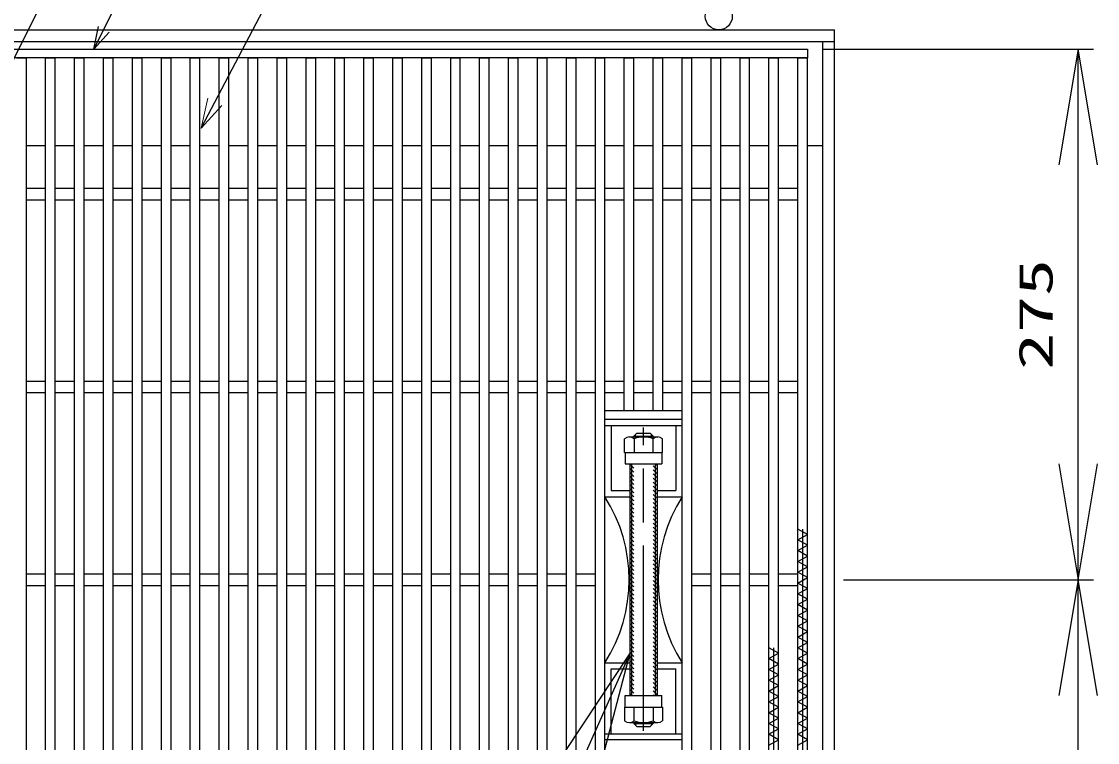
# Model space of a CAD drawing. Units: millimetres, scale not verified. Extents: x -4763 to 1389, y -3371 to 839.
# Drawn here: x -868 to -311, y 45 to 419 of the extents above; entities that cross this region are included whole.
import ezdxf
from ezdxf.enums import TextEntityAlignment as Align

# ---------------------------------------------------------------- set-up
doc = ezdxf.new("R2010")
doc.units = ezdxf.units.MM
doc.header["$LTSCALE"] = 8
doc.linetypes.add('CHAIN', pattern=[18.5, 12, -1.5, 3.5, -1.5])
doc.linetypes.add('DASHED', pattern=[7.5, 6, -1.5])
for name, color, linetype, lineweight in [('16', 3, 'Continuous', 25), ('17', 2, 'Continuous', 25), ('19', 6, 'Continuous', 25), ('22', 4, 'Continuous', 25)]:
    doc.layers.add(name, color=color, linetype=linetype, lineweight=lineweight)
doc.styles.add('ＭＳ ゴシック', font='')
doc.styles.get('ＭＳ ゴシック').set_extended_font_data('MS Gothic')

# ---------------------------------------------------------------- blocks, each defined once
blk = doc.blocks.new('open_arrow')
at = {"color": 0, "linetype": 'Continuous', "lineweight": -2}
blk.add_lwpolyline([(7.5, 1.25), (0, 0), (7.5, -1.25)], dxfattribs=at)

msp = doc.modelspace()

# ---------------------------------------------------------------- hatches: boundary and pattern name
at = {"layer": '17', "lineweight": 13}
h = msp.add_hatch(dxfattribs=at)
h.set_pattern_fill('USER', style=0, pattern_type=2)
h.set_pattern_definition([(135, (-109.9, 172.476), (-1.06066, -1.06066), [])])
h.paths.add_polyline_path([(-553, 69.352), (-553, 189.352), (-551, 189.352), (-551, 69.352)])
h = msp.add_hatch(dxfattribs=at)
h.set_pattern_fill('USER', style=0, pattern_type=2)
h.set_pattern_definition([(135, (-102.9, 172.476), (-1.06066, -1.06066), [])])
h.paths.add_polyline_path([(-541, 69.352), (-541, 189.352), (-539, 189.352), (-539, 69.352)])

# ---------------------------------------------------------------- linework, layer by layer
at = {"layer": '16'}
for p, q in [((-1006, 404.352), (-461, 404.352)), ((-461, 404.352), (-461, 399.852)), ((-461, 399.852), (-1006, 399.852)), ((-871, 399.852), (-866, 399.852)), ((-866, -141.148), (-866, 399.852)), ((-856, -141.148), (-856, 399.852)), ((-856, 399.852), (-851, 399.852)), ((-851, -141.148), (-851, 399.852)), ((-841, -141.148), (-841, 399.852)), ((-841, 399.852), (-836, 399.852)), ((-836, -141.148), (-836, 399.852)), ((-826, -141.148), (-826, 399.852)), ((-826, 399.852), (-821, 399.852)), ((-821, -141.148), (-821, 399.852)), ((-811, -141.148), (-811, 399.852)), ((-811, 399.852), (-806, 399.852)), ((-806, -141.148), (-806, 399.852)), ((-796, -141.148), (-796, 399.852)), ((-796, 399.852), (-791, 399.852)), ((-791, -141.148), (-791, 399.852)), ((-781, -141.148), (-781, 399.852)), ((-781, 399.852), (-776, 399.852)), ((-776, -141.148), (-776, 399.852)), ((-766, -141.148), (-766, 399.852)), ((-766, 399.852), (-761, 399.852)), ((-761, -141.148), (-761, 399.852)), ((-751, -141.148), (-751, 399.852)), ((-751, 399.852), (-746, 399.852)), ((-746, -141.148), (-746, 399.852)), ((-736, -141.148), (-736, 399.852)), ((-736, 399.852), (-731, 399.852)), ((-731, -141.148), (-731, 399.852)), ((-721, -141.148), (-721, 399.852)), ((-721, 399.852), (-716, 399.852)), ((-716, -141.148), (-716, 399.852)), ((-706, -141.148), (-706, 399.852)), ((-706, 399.852), (-701, 399.852)), ((-701, -141.148), (-701, 399.852)), ((-691, -141.148), (-691, 399.852)), ((-691, 399.852), (-686, 399.852)), ((-686, -141.148), (-686, 399.852)), ((-676, -141.148), (-676, 399.852)), ((-676, 399.852), (-671, 399.852)), ((-671, -141.148), (-671, 399.852)), ((-661, -141.148), (-661, 399.852)), ((-661, 399.852), (-656, 399.852)), ((-656, -141.148), (-656, 399.852)), ((-646, -141.148), (-646, 399.852)), ((-646, 399.852), (-641, 399.852)), ((-641, -141.148), (-641, 399.852)), ((-631, -141.148), (-631, 399.852)), ((-631, 399.852), (-626, 399.852)), ((-626, -141.148), (-626, 399.852)), ((-616, -141.148), (-616, 399.852)), ((-616, 399.852), (-611, 399.852)), ((-611, -141.148), (-611, 399.852)), ((-601, -141.148), (-601, 399.852)), ((-601, 399.852), (-596, 399.852)), ((-596, -141.148), (-596, 399.852)), ((-586, -141.148), (-586, 399.852)), ((-586, 399.852), (-581, 399.852)), ((-581, -141.148), (-581, 399.852)), ((-571, -141.148), (-571, 399.852)), ((-571, 399.852), (-566, 399.852)), ((-566, -141.148), (-566, 399.852)), ((-556, 399.852), (-551, 399.852)), ((-556, 216.852), (-556, 399.852)), ((-551, 216.852), (-551, 399.852)), ((-541, 399.852), (-536, 399.852)), ((-541, 216.852), (-541, 399.852)), ((-536, 216.852), (-536, 399.852)), ((-526, -141.148), (-526, 399.852)), ((-526, 399.852), (-521, 399.852)), ((-521, -141.148), (-521, 399.852)), ((-511, -141.148), (-511, 399.852)), ((-511, 399.852), (-506, 399.852)), ((-506, -141.148), (-506, 399.852)), ((-496, -141.148), (-496, 399.852)), ((-496, 399.852), (-491, 399.852)), ((-491, -141.148), (-491, 399.852)), ((-481, -141.148), (-481, 399.852)), ((-481, 399.852), (-476, 399.852)), ((-476, -141.148), (-476, 399.852)), ((-466, -141.148), (-466, 399.852)), ((-466, 399.852), (-461, 399.852)), ((-461, -141.148), (-461, 399.852)), ((-866, 332.352), (-856, 332.352)), ((-851, 332.352), (-841, 332.352)), ((-836, 332.352), (-826, 332.352)), ((-821, 332.352), (-811, 332.352)), ((-806, 332.352), (-796, 332.352)), ((-791, 332.352), (-781, 332.352)), ((-776, 332.352), (-766, 332.352)), ((-761, 332.352), (-751, 332.352)), ((-746, 332.352), (-736, 332.352)), ((-731, 332.352), (-721, 332.352)), ((-716, 332.352), (-706, 332.352)), ((-701, 332.352), (-691, 332.352)), ((-686, 332.352), (-676, 332.352)), ((-671, 332.352), (-661, 332.352)), ((-656, 332.352), (-646, 332.352)), ((-641, 332.352), (-631, 332.352)), ((-626, 332.352), (-616, 332.352)), ((-611, 332.352), (-601, 332.352)), ((-596, 332.352), (-586, 332.352)), ((-581, 332.352), (-571, 332.352)), ((-566, 332.352), (-556, 332.352)), ((-551, 332.352), (-541, 332.352)), ((-536, 332.352), (-526, 332.352)), ((-521, 332.352), (-511, 332.352)), ((-506, 332.352), (-496, 332.352)), ((-491, 332.352), (-481, 332.352)), ((-476, 332.352), (-466, 332.352)), ((-866, 326.352), (-856, 326.352)), ((-851, 326.352), (-841, 326.352)), ((-836, 326.352), (-826, 326.352)), ((-821, 326.352), (-811, 326.352)), ((-806, 326.352), (-796, 326.352)), ((-791, 326.352), (-781, 326.352)), ((-776, 326.352), (-766, 326.352)), ((-761, 326.352), (-751, 326.352)), ((-746, 326.352), (-736, 326.352)), ((-731, 326.352), (-721, 326.352)), ((-716, 326.352), (-706, 326.352)), ((-701, 326.352), (-691, 326.352)), ((-686, 326.352), (-676, 326.352)), ((-671, 326.352), (-661, 326.352)), ((-656, 326.352), (-646, 326.352)), ((-641, 326.352), (-631, 326.352)), ((-626, 326.352), (-616, 326.352)), ((-611, 326.352), (-601, 326.352)), ((-596, 326.352), (-586, 326.352)), ((-581, 326.352), (-571, 326.352)), ((-566, 326.352), (-556, 326.352)), ((-551, 326.352), (-541, 326.352)), ((-536, 326.352), (-526, 326.352)), ((-521, 326.352), (-511, 326.352)), ((-506, 326.352), (-496, 326.352)), ((-491, 326.352), (-481, 326.352)), ((-476, 326.352), (-466, 326.352)), ((-866, 232.352), (-856, 232.352)), ((-851, 232.352), (-841, 232.352)), ((-836, 232.352), (-826, 232.352)), ((-821, 232.352), (-811, 232.352)), ((-806, 232.352), (-796, 232.352)), ((-791, 232.352), (-781, 232.352)), ((-776, 232.352), (-766, 232.352)), ((-761, 232.352), (-751, 232.352)), ((-746, 232.352), (-736, 232.352)), ((-731, 232.352), (-721, 232.352)), ((-716, 232.352), (-706, 232.352)), ((-701, 232.352), (-691, 232.352)), ((-686, 232.352), (-676, 232.352)), ((-671, 232.352), (-661, 232.352)), ((-656, 232.352), (-646, 232.352)), ((-641, 232.352), (-631, 232.352)), ((-626, 232.352), (-616, 232.352)), ((-611, 232.352), (-601, 232.352)), ((-596, 232.352), (-586, 232.352)), ((-581, 232.352), (-571, 232.352)), ((-566, 232.352), (-556, 232.352)), ((-551, 232.352), (-541, 232.352)), ((-536, 232.352), (-526, 232.352)), ((-521, 232.352), (-511, 232.352)), ((-506, 232.352), (-496, 232.352)), ((-491, 232.352), (-481, 232.352)), ((-476, 232.352), (-466, 232.352)), ((-866, 226.352), (-856, 226.352)), ((-851, 226.352), (-841, 226.352)), ((-836, 226.352), (-826, 226.352)), ((-821, 226.352), (-811, 226.352)), ((-806, 226.352), (-796, 226.352)), ((-791, 226.352), (-781, 226.352)), ((-776, 226.352), (-766, 226.352)), ((-761, 226.352), (-751, 226.352)), ((-746, 226.352), (-736, 226.352)), ((-731, 226.352), (-721, 226.352)), ((-716, 226.352), (-706, 226.352)), ((-701, 226.352), (-691, 226.352)), ((-686, 226.352), (-676, 226.352)), ((-671, 226.352), (-661, 226.352)), ((-656, 226.352), (-646, 226.352)), ((-641, 226.352), (-631, 226.352)), ((-626, 226.352), (-616, 226.352)), ((-611, 226.352), (-601, 226.352)), ((-596, 226.352), (-586, 226.352)), ((-581, 226.352), (-571, 226.352)), ((-566, 226.352), (-556, 226.352)), ((-551, 226.352), (-541, 226.352)), ((-536, 226.352), (-526, 226.352)), ((-521, 226.352), (-511, 226.352)), ((-506, 226.352), (-496, 226.352)), ((-491, 226.352), (-481, 226.352)), ((-476, 226.352), (-466, 226.352)), ((-461, 152.852), (-466, 155.652)), ((-466, 150.052), (-461, 152.852)), ((-463.5, -141.148), (-463.5, 155.652)), ((-461, 147.252), (-466, 150.052)), ((-466, 144.452), (-461, 147.252)), ((-461, 141.652), (-466, 144.452)), ((-466, 138.852), (-461, 141.652)), ((-461, 136.052), (-466, 138.852)), ((-466, 133.252), (-461, 136.052)), ((-866, 132.352), (-856, 132.352)), ((-851, 132.352), (-841, 132.352)), ((-836, 132.352), (-826, 132.352)), ((-821, 132.352), (-811, 132.352)), ((-806, 132.352), (-796, 132.352)), ((-791, 132.352), (-781, 132.352)), ((-776, 132.352), (-766, 132.352)), ((-761, 132.352), (-751, 132.352)), ((-746, 132.352), (-736, 132.352)), ((-731, 132.352), (-721, 132.352)), ((-716, 132.352), (-706, 132.352)), ((-701, 132.352), (-691, 132.352)), ((-686, 132.352), (-676, 132.352)), ((-671, 132.352), (-661, 132.352)), ((-656, 132.352), (-646, 132.352)), ((-641, 132.352), (-631, 132.352)), ((-626, 132.352), (-616, 132.352)), ((-611, 132.352), (-601, 132.352)), ((-596, 132.352), (-586, 132.352)), ((-581, 132.352), (-571, 132.352)), ((-521, 132.352), (-511, 132.352)), ((-506, 132.352), (-496, 132.352)), ((-491, 132.352), (-481, 132.352)), ((-476, 132.352), (-466, 132.352)), ((-461, 130.452), (-466, 133.252)), ((-466, 127.652), (-461, 130.452)), ((-866, 126.352), (-856, 126.352)), ((-851, 126.352), (-841, 126.352)), ((-836, 126.352), (-826, 126.352)), ((-821, 126.352), (-811, 126.352)), ((-806, 126.352), (-796, 126.352)), ((-791, 126.352), (-781, 126.352)), ((-776, 126.352), (-766, 126.352)), ((-761, 126.352), (-751, 126.352)), ((-746, 126.352), (-736, 126.352)), ((-731, 126.352), (-721, 126.352)), ((-716, 126.352), (-706, 126.352)), ((-701, 126.352), (-691, 126.352)), ((-686, 126.352), (-676, 126.352)), ((-671, 126.352), (-661, 126.352)), ((-656, 126.352), (-646, 126.352)), ((-641, 126.352), (-631, 126.352)), ((-626, 126.352), (-616, 126.352)), ((-611, 126.352), (-601, 126.352)), ((-596, 126.352), (-586, 126.352)), ((-581, 126.352), (-571, 126.352)), ((-521, 126.352), (-511, 126.352)), ((-506, 126.352), (-496, 126.352)), ((-491, 126.352), (-481, 126.352)), ((-476, 126.352), (-466, 126.352)), ((-461, 124.852), (-466, 127.652)), ((-466, 122.052), (-461, 124.852)), ((-461, 119.252), (-466, 122.052)), ((-466, 116.452), (-461, 119.252)), ((-461, 113.652), (-466, 116.452)), ((-466, 110.852), (-461, 113.652)), ((-461, 108.052), (-466, 110.852)), ((-466, 105.252), (-461, 108.052)), ((-461, 102.452), (-466, 105.252)), ((-466, 99.652), (-461, 102.452)), ((-461, 96.852), (-466, 99.652)), ((-466, 94.052), (-461, 96.852)), ((-476, 91.252), (-481, 94.052)), ((-481, 88.452), (-476, 91.252)), ((-478.5, -141.148), (-478.5, 94.052)), ((-461, 91.252), (-466, 94.052)), ((-466, 88.452), (-461, 91.252)), ((-476, 85.652), (-481, 88.452)), ((-481, 82.852), (-476, 85.652)), ((-461, 85.652), (-466, 88.452)), ((-466, 82.852), (-461, 85.652)), ((-476, 80.052), (-481, 82.852)), ((-481, 77.252), (-476, 80.052)), ((-461, 80.052), (-466, 82.852)), ((-466, 77.252), (-461, 80.052)), ((-476, 74.452), (-481, 77.252)), ((-481, 71.652), (-476, 74.452)), ((-461, 74.452), (-466, 77.252)), ((-466, 71.652), (-461, 74.452)), ((-476, 68.852), (-481, 71.652)), ((-481, 66.052), (-476, 68.852)), ((-461, 68.852), (-466, 71.652)), ((-466, 66.052), (-461, 68.852)), ((-476, 63.252), (-481, 66.052)), ((-481, 60.452), (-476, 63.252)), ((-461, 63.252), (-466, 66.052)), ((-466, 60.452), (-461, 63.252)), ((-476, 57.652), (-481, 60.452)), ((-481, 54.852), (-476, 57.652)), ((-461, 57.652), (-466, 60.452)), ((-466, 54.852), (-461, 57.652)), ((-476, 52.052), (-481, 54.852)), ((-481, 49.252), (-476, 52.052)), ((-461, 52.052), (-466, 54.852)), ((-466, 49.252), (-461, 52.052)), ((-476, 46.452), (-481, 49.252)), ((-481, 43.652), (-476, 46.452)), ((-461, 46.452), (-466, 49.252)), ((-466, 43.652), (-461, 46.452))]:
    msp.add_line(p, q, dxfattribs=at)
at = {"layer": '17', "color": 3}
for p, q in [((-526, 216.852), (-566, 216.852)), ((-526, 212.352), (-566, 212.352)), ((-526, 172.352), (-526, 212.352)), ((-526, 209.152), (-566, 209.152)), ((-526, 46.352), (-526, 86.352)), ((-566, 49.552), (-526, 49.552)), ((-526, 46.352), (-566, 46.352))]:
    msp.add_line(p, q, dxfattribs=at)
at = {"layer": '17', "color": 3, "linetype": 'DASHED'}
for p, q in [((-562.8, 209.152), (-562.8, 175.552)), ((-529.2, 209.152), (-529.2, 175.552)), ((-562.8, 175.552), (-553, 175.552)), ((-539, 175.552), (-529.2, 175.552)), ((-566, 172.352), (-553, 172.352)), ((-539, 172.352), (-526, 172.352)), ((-566, 86.352), (-553, 86.352)), ((-539, 86.352), (-526, 86.352)), ((-562.8, 49.552), (-562.8, 83.152)), ((-562.8, 83.152), (-553, 83.152)), ((-539, 83.152), (-529.2, 83.152)), ((-529.2, 49.552), (-529.2, 83.152))]:
    msp.add_line(p, q, dxfattribs=at)
at = {"layer": '17', "color": 33, "linetype": 'CHAIN'}
msp.add_line((-546, 51.072), (-546, 208.234), dxfattribs=at)
at = {"layer": '17'}
for p, q in [((-555.815, 195.352), (-555.815, 202.449)), ((-553.361, 203.352), (-538.639, 203.352)), ((-551, 203.852), (-549.5, 205.352)), ((-551, 203.352), (-551, 203.852)), ((-551, 203.852), (-541, 203.852)), ((-550.907, 202.449), (-550.907, 195.352)), ((-550.188, 203.352), (-550.188, 204.664)), ((-549.5, 205.352), (-542.5, 205.352)), ((-541, 203.852), (-542.5, 205.352)), ((-541.812, 203.352), (-541.812, 204.664)), ((-541.093, 195.352), (-541.093, 202.449)), ((-541, 203.352), (-541, 203.852)), ((-536.185, 195.352), (-536.185, 202.449)), ((-555.815, 195.352), (-536.185, 195.352)), ((-555.5, 195.352), (-536.5, 195.352)), ((-555.5, 195.352), (-555.5, 189.352)), ((-536.5, 195.352), (-536.5, 189.352)), ((-555.5, 189.352), (-536.5, 189.352)), ((-552, 69.352), (-552, 189.352)), ((-540, 189.352), (-540, 69.352)), ((-555.5, 69.352), (-536.5, 69.352)), ((-555.5, 63.352), (-555.5, 69.352)), ((-536.5, 63.352), (-536.5, 69.352)), ((-555.815, 63.352), (-555.815, 56.256)), ((-555.815, 63.352), (-536.185, 63.352)), ((-555.5, 63.352), (-536.5, 63.352)), ((-550.907, 56.256), (-550.907, 63.352)), ((-541.093, 63.352), (-541.093, 56.256)), ((-536.185, 63.352), (-536.185, 56.256)), ((-553.361, 55.352), (-538.639, 55.352)), ((-551, 55.352), (-551, 54.852)), ((-551, 54.852), (-541, 54.852)), ((-551, 54.852), (-549.5, 53.352)), ((-550.188, 55.352), (-550.188, 54.04)), ((-549.5, 53.352), (-542.5, 53.352)), ((-541, 54.852), (-542.5, 53.352)), ((-541.812, 55.352), (-541.812, 54.04)), ((-541, 55.352), (-541, 54.852))]:
    msp.add_line(p, q, dxfattribs=at)
at = {"layer": '17', "color": 7}
for p, q in [((-553, 69.352), (-553, 189.352)), ((-539, 189.352), (-539, 69.352))]:
    msp.add_line(p, q, dxfattribs=at)
at = {"layer": '17'}
for centre, radius, start, end in [((-553.361, 199.569), 3.784, 49.5701, 130.4299), ((-546, 189.573), 13.779, 69.13594, 110.86406), ((-538.639, 199.569), 3.784, 49.5701, 130.4299), ((-553.361, 59.136), 3.784, 229.5701, 310.4299), ((-546, 69.132), 13.779, 249.13594, 290.86406), ((-538.639, 59.136), 3.784, 229.5701, 310.4299)]:
    msp.add_arc(centre, radius, start, end, dxfattribs=at)
at = {"layer": '17', "color": 3}
for centre, start, end in [((-633.71, 129.352), 327.58195, 32.41805), ((-458.29, 129.352), 147.58195, 212.41805)]:
    msp.add_arc(centre, 80.21, start, end, dxfattribs=at)
at = {"layer": '19'}
for p, q in [((-1020, 414.352), (-447, 414.352)), ((-447, -155.648), (-447, 414.352)), ((-1020, 408.352), (-447, 408.352)), ((-453, -149.648), (-453, 408.352)), ((-866, 354.352), (-856, 354.352)), ((-851, 354.352), (-841, 354.352)), ((-836, 354.352), (-826, 354.352)), ((-821, 354.352), (-811, 354.352)), ((-806, 354.352), (-796, 354.352)), ((-791, 354.352), (-781, 354.352)), ((-776, 354.352), (-766, 354.352)), ((-761, 354.352), (-751, 354.352)), ((-746, 354.352), (-736, 354.352)), ((-731, 354.352), (-721, 354.352)), ((-716, 354.352), (-706, 354.352)), ((-701, 354.352), (-691, 354.352)), ((-686, 354.352), (-676, 354.352)), ((-671, 354.352), (-661, 354.352)), ((-656, 354.352), (-646, 354.352)), ((-641, 354.352), (-631, 354.352)), ((-626, 354.352), (-616, 354.352)), ((-611, 354.352), (-601, 354.352)), ((-596, 354.352), (-586, 354.352)), ((-581, 354.352), (-571, 354.352)), ((-566, 354.352), (-556, 354.352)), ((-551, 354.352), (-541, 354.352)), ((-536, 354.352), (-526, 354.352)), ((-521, 354.352), (-511, 354.352)), ((-506, 354.352), (-496, 354.352)), ((-491, 354.352), (-481, 354.352)), ((-476, 354.352), (-466, 354.352)), ((-461, 354.352), (-453, 354.352))]:
    msp.add_line(p, q, dxfattribs=at)
msp.add_circle((-507, 421.352), 7, dxfattribs=at)
at = {"layer": '22'}
for p, q in [((-906, 332.352), (-773.25, 597.852)), ((-831, 404.352), (-753.25, 559.852)), ((-775.443, 363.427), (-696.55, 513.648)), ((-831, 404.352), (-828.6, 416.032)), ((-831, 404.352), (-823, 413.152)), ((-453, 404.352), (-312.674, 404.352)), ((-320.674, 129.352), (-320.674, 404.352)), ((-442.272, 129.352), (-312.674, 129.352)), ((-442.272, 129.352), (-312.674, 129.352)), ((-320.674, -145.648), (-320.674, 129.352))]:
    msp.add_line(p, q, dxfattribs=at)
at = {"layer": '22', "lineweight": 13}
for p, q in [((-771.923, 379.035), (-775.443, 363.427)), ((-775.443, 363.427), (-764.591, 375.184))]:
    msp.add_line(p, q, dxfattribs=at)
at = {"layer": '22'}
msp.add_lwpolyline([(-553, 91.531), (-710.655, -262.282), (-861.055, -262.282)], dxfattribs=at)

# ---------------------------------------------------------------- block references
at = {"layer": '22', "xscale": 8, "yscale": 8}
for p, rotation in [((-320.674, 404.352), 270), ((-320.674, 129.352), 90), ((-320.674, 129.352), 270), ((-553, 91.531), 246)]:
    msp.add_blockref('open_arrow', p, dxfattribs=dict(at, rotation=rotation))

# ---------------------------------------------------------------- texts
at = {"layer": '22', "style": 'ＭＳ ゴシック', "width": 1.6}
msp.add_text('275', height=17.6, rotation=90, dxfattribs=at).set_placement((-328.674, 266.852), align=Align.BOTTOM_CENTER)

doc.saveas('drawing.dxf')
